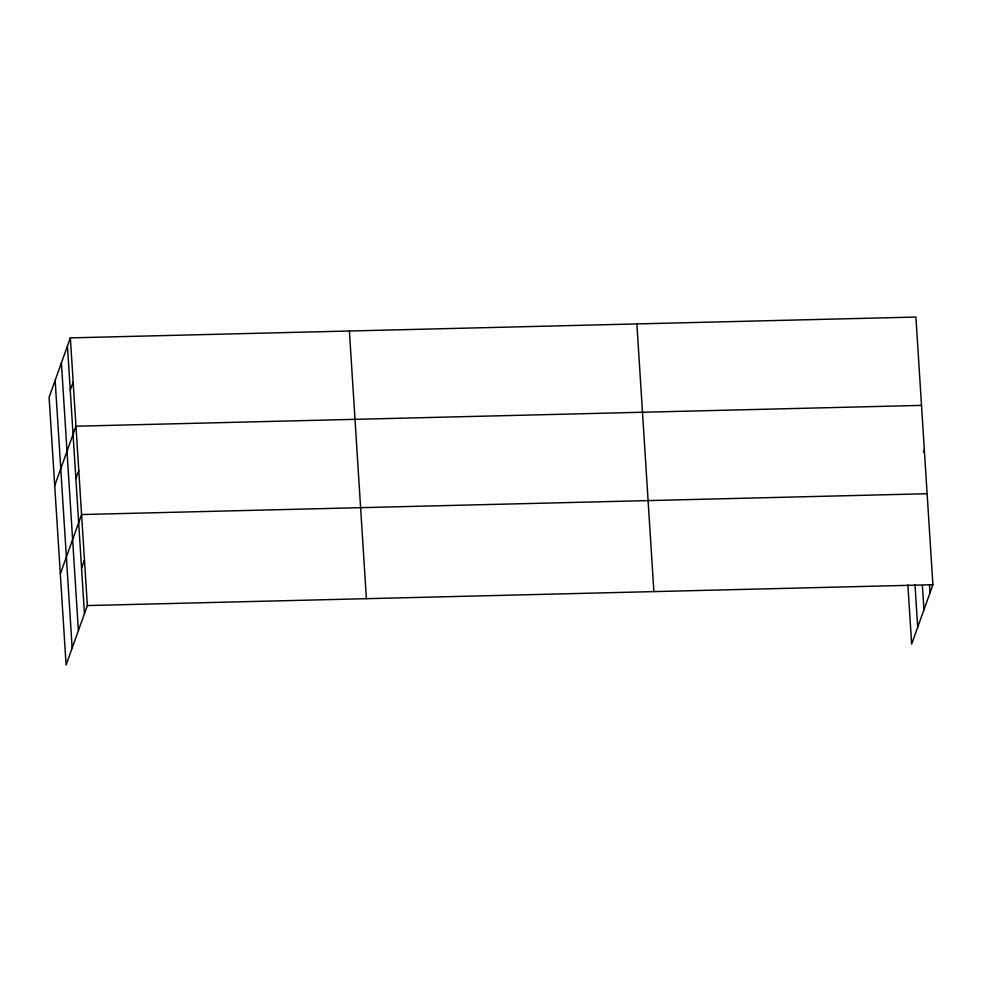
<?xml version="1.0" encoding="UTF-8"?>
<svg xmlns="http://www.w3.org/2000/svg" width="982" height="982" viewBox="0 0 982 982"><rect width="100%" height="100%" fill="white"/><g stroke="black" fill="none" stroke-linecap="round" stroke-linejoin="round"><path stroke-width="1.47" d="M70.36 337.882L49.1 397.268L66.101 664.949L87.361 605.563L70.36 337.882L915.899 317.051L932.9 584.732L911.64 644.118L907.884 584.965M70.262 390.173L73.171 382.047M54.71 485.599L75.97 426.213L921.509 405.382M75.872 478.516L78.781 470.378M60.319 573.942L81.58 514.543L927.118 493.725M81.555 568.185L84.464 560.059M923.35 452.26L924.32 449.547M87.361 605.563L932.9 584.732M929.512 585.272L929.991 592.858M922.393 585.505L923.927 609.773M914.991 584.732L917.691 627.203M636.876 323.925L653.877 591.606M349.396 331.008L366.384 598.689M67.451 346.008L84.452 613.689M61.4 362.923L78.388 630.604M55.152 380.353L72.152 648.034"/></g></svg>
